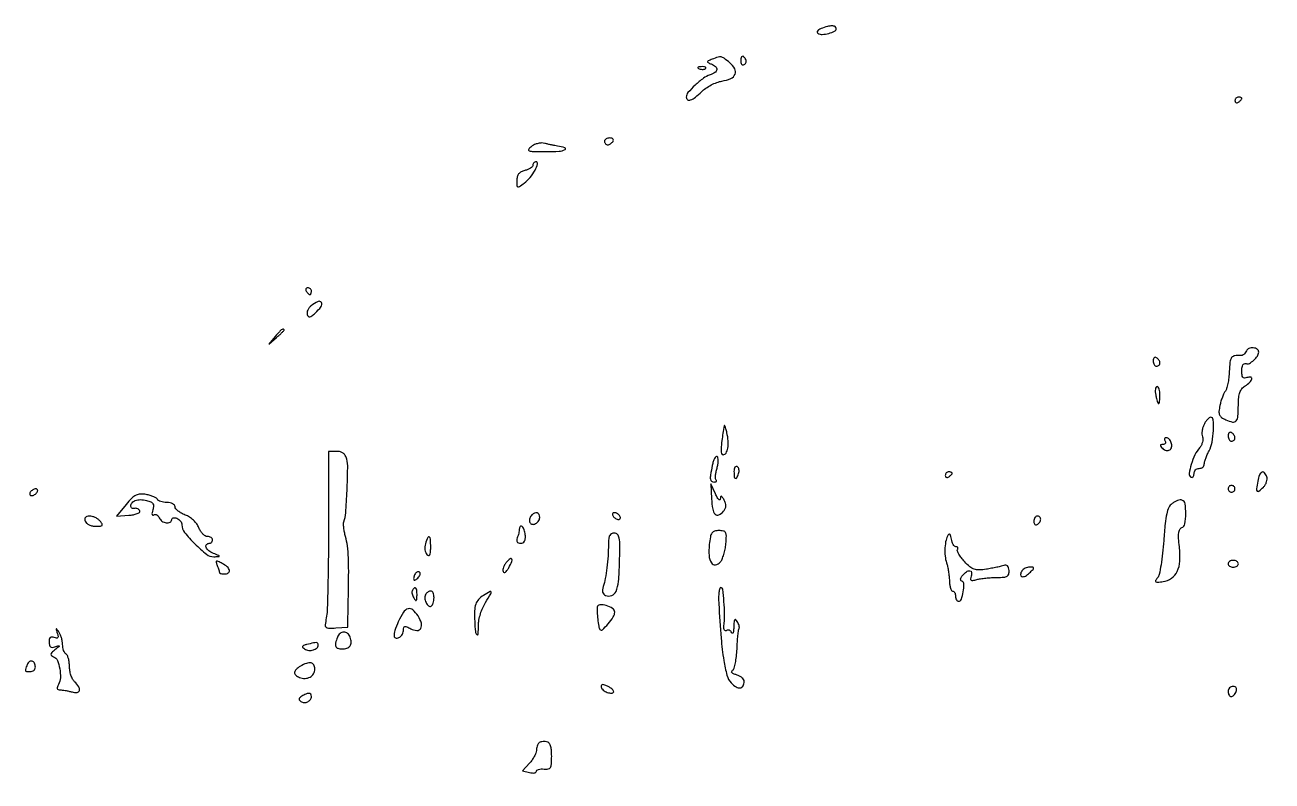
# Model space of a CAD drawing. Extents: x 0 to 4160, y 0 to 3120.
# Drawn here: x 2450.9 to 2816.9, y 2235.2 to 2457.2 of the extents above; entities that cross this region are included whole.
import ezdxf

# ---------------------------------------------------------------- set-up
doc = ezdxf.new("R2010")
doc.units = 0

msp = doc.modelspace()

# ---------------------------------------------------------------- linework, layer by layer
for points in [[(4159.499279, 606.274193, 0.000001), (4159.667734, 974.478125, 0.000057), (4159.806661, 1380.08378, 0.000034), (4159.883999, 1862.25), (4160, 3120), (3296.563358, 3120), (2433.126717, 3120)], [(757.647081, 3119.740147, 0.000002), (520.492565, 3119.487217, 0.4139)], [(1964.75, 0.149832, 0.000016), (2717.930904, 0.232101, 0.000028), (3351.473438, 0.357111)]]:
    msp.add_lwpolyline(points, format="xyb")
for points in [[(2684.566376, 2456.102217, 0.044158), (2683.890764, 2455.766218, 0.108359), (2683.492984, 2455.383856, 0.206597), (2683.42659, 2455.022728, 0.20052), (2683.642835, 2454.72074, 0.151721), (2684.910262, 2454.393832, 0.051591), (2686.811816, 2454.684739, 0.051971), (2688.507408, 2455.320539, 0.284364), (2689, 2456.116631, 0.277023), (2688.662109, 2456.679692, 0.123894), (2687.791416, 2456.895796, 0.065751), (2686.392086, 2456.706351, 0.026849)], [(2652.573115, 2447.104581, 0.010996), (2651.448488, 2446.635235, 0.249101), (2651.238896, 2446.368047, 0.340789), (2651.374535, 2446.107493, 0.016882), (2652.323115, 2445.706251, -0.085329), (2653.569116, 2444.965019, -0.248403), (2653.926193, 2444.063035, -0.220765), (2653.388451, 2443.175152, -0.071206), (2651.967869, 2442.489802, 0.082765), (2650.028696, 2441.498698, 0.028941), (2647.616261, 2439.485198, 0.024861), (2645.503547, 2437.296401, 0.181453), (2645, 2435.954545, 0.256786), (2645.396338, 2435.233705, 0.231783), (2646.249315, 2435.139624, 0.08379), (2647.663745, 2435.936115, 0.026344), (2649.475335, 2437.566244, -0.046102), (2650.707182, 2438.5897, -0.030118), (2652.291977, 2439.541619, -0.030251), (2653.96429, 2440.288831, -0.049752), (2655.460239, 2440.687261, 0.061558), (2658.058511, 2441.445207, 0.192423), (2659.320045, 2442.710776, 0.235551), (2659.226066, 2444.300021, 0.088684), (2657.752319, 2446.054561, 0.013038), (2656.085418, 2447.372942, 0.111224), (2655.221473, 2447.760379, 0.125615), (2654.318436, 2447.715284, 0.01839)], [(2648.8125, 2444.316886, 0.051402), (2649.359369, 2444.160852, 0.05415), (2649.916927, 2444.123424, 0.060344), (2650.402231, 2444.202593, 0.126455), (2650.729167, 2444.395833, 0.296942), (2650.77538, 2444.614691, 0.208169), (2650.592839, 2444.799335, 0.077125), (2650.112848, 2444.910055, 0.028489), (2649.416667, 2444.921053, 0.018894), (2648.670344, 2444.862007, 0.168741), (2648.37858, 2444.720685, 0.470617), (2648.395823, 2444.538436, 0.054073)], [(2661, 2446.440983, 0.067432), (2661.074611, 2445.890269, 0.140899), (2661.298542, 2445.524436, 0.190788), (2661.63036, 2445.397824, 0.136093), (2662.016312, 2445.510081, 0.090427), (2662.360589, 2445.820631, 0.095498), (2662.565079, 2446.22714, 0.099685), (2662.598899, 2446.665803, 0.108373), (2662.457295, 2447.069098, 0.050477), (2661.86686, 2447.838655, 0.315493), (2661.407182, 2447.933879, 0.25701), (2661.085158, 2447.519563, 0.039415)], [(2806, 2434.940983, 0.108972), (2806.078288, 2434.586039, 0.182303), (2806.29375, 2434.3746, 0.161196), (2806.6179, 2434.343488, 0.082592), (2807, 2434.5, 0.029505), (2807.382774, 2434.768994, 0.035638), (2807.70625, 2435.066025, 0.038439), (2807.934461, 2435.34829, 0.151918), (2808, 2435.559017, 0.210953), (2807.92554, 2435.727648, 0.081139), (2807.70625, 2435.870461, 0.061769), (2807.382849, 2435.967655, 0.042167), (2807, 2436, 0.105053), (2806.618444, 2435.918938, 0.099167), (2806.29375, 2435.688914, 0.09642), (2806.076123, 2435.345238, 0.093332)], [(2621, 2423, 0.092995), (2621.071618, 2422.618268, 0.096318), (2621.276414, 2422.29375, 0.099231), (2621.581949, 2422.076556, 0.105429), (2621.940983, 2422, 0.089642), (2622.346558, 2422.073302, 0.053229), (2622.7871, 2422.29375, 0.051032), (2623.193797, 2422.617485, 0.06081), (2623.5, 2423, 0.139169), (2623.607943, 2423.379648, 0.191142), (2623.478525, 2423.70625, 0.138808), (2623.110654, 2423.926733, 0.066118), (2622.559017, 2424, 0.062283), (2621.962904, 2423.925455, 0.080552), (2621.457961, 2423.70625, 0.097988), (2621.120018, 2423.381379, 0.153634)], [(2599.55887, 2421.497133, 0.071454), (2598.764581, 2420.679889, 0.505599), (2598.906767, 2420.232541, 0.077965), (2600.075956, 2420.030394, 0.003897), (2603.975537, 2420, 0.015031), (2607.651538, 2420.110535, 0.099862), (2609.415524, 2420.578254, 0.674281), (2609.375246, 2421.121817, 0.044407), (2607.229629, 2421.605146, -0.01341), (2606.424081, 2421.734836, -0.00686), (2605.420578, 2421.938428, -0.006811), (2604.391766, 2422.176611, -0.010171), (2603.5, 2422.415241, 0.079569), (2602.592165, 2422.527475, 0.048306), (2601.517293, 2422.384394, 0.047007), (2600.449413, 2422.027167, 0.060125)], [(2600, 2416.019052, -0.190787), (2599.834253, 2415.600486, -0.0577), (2599.302344, 2415.151157, -0.048561), (2598.53414, 2414.742276, -0.036558), (2597.625, 2414.442017, 0.059444), (2596.547361, 2414.030656, 0.103643), (2595.812698, 2413.424374, 0.105601), (2595.391722, 2412.582901, 0.063448), (2595.25, 2411.470568, 0.015359), (2595.295297, 2409.996341, 0.30768), (2595.556843, 2409.658234, 0.234676), (2596.031028, 2409.727765, 0.009911), (2597.448173, 2410.75329, 0.060127), (2599.15577, 2412.397071, 0.044724), (2600.623692, 2414.566205, 0.05918), (2601.368649, 2416.39237, 0.495419), (2600.905915, 2417, 0.107469), (2600.560284, 2416.924843, 0.099555), (2600.266113, 2416.711847, 0.095754), (2600.068881, 2416.393541, 0.091202)], [(2533.5, 2379, 0.029505), (2533.768994, 2378.617226, 0.035638), (2534.066025, 2378.29375, 0.038439), (2534.34829, 2378.065539, 0.151918), (2534.559017, 2378, 0.210953), (2534.727648, 2378.07446, 0.081139), (2534.870461, 2378.29375, 0.061769), (2534.967655, 2378.617151, 0.042167), (2535, 2379, 0.105053), (2534.918938, 2379.381556, 0.099167), (2534.688914, 2379.70625, 0.09642), (2534.345238, 2379.923877, 0.093332), (2533.940983, 2380, 0.108972), (2533.586039, 2379.921712, 0.182303), (2533.3746, 2379.70625, 0.161196), (2533.343488, 2379.3821, 0.082592)], [(2534.912229, 2374.718197, 0.060873), (2534.33804, 2374.154657, 0.061992), (2533.920551, 2373.472701, 0.068364), (2533.714819, 2372.780747, 0.119888), (2533.765939, 2372.188869, 0.109531), (2534.085404, 2371.659514, 0.250328), (2534.514934, 2371.517629, 0.120227), (2535.13009, 2371.785609, 0.021358), (2536.10371, 2372.593857, 0.044309), (2537.84764, 2374.478371, 0.300937), (2537.936237, 2375.681933, 0.397337), (2536.963118, 2375.986399, 0.050356)], [(2524.404988, 2365.75), (2522.5, 2363.5), (2524.75, 2365.404988, 0.008332), (2525.612165, 2366.159969, 0.012381), (2526.339063, 2366.851732, 0.007508), (2526.918017, 2367.44834, 0.191119), (2527, 2367.654988, 0.372044), (2526.789444, 2367.898791, 0.197337), (2526.373826, 2367.795506, 0.048385), (2525.598996, 2367.102181, 0.010402)], [(2809.348362, 2361.465434, -0.064972), (2809.043275, 2360.901856, -0.068087), (2808.607848, 2360.445465, -0.075615), (2808.113644, 2360.161193, -0.123204), (2807.636216, 2360.100775, 0.065703), (2805.974074, 2360.080954, 0.205223), (2805.03956, 2359.510609, 0.125975), (2804.539636, 2358.211578, 0.019546), (2804.324109, 2355.441739, -0.018229), (2804.186373, 2353.609277, -0.020835), (2803.918286, 2351.872416, -0.020505), (2803.572122, 2350.431759, -0.100485), (2803.189581, 2349.691759, 0.060127), (2802.776396, 2349.028749, 0.018802), (2802.319947, 2347.947921, 0.018489), (2801.896748, 2346.692023, 0.019432), (2801.575293, 2345.428822, 0.03032), (2801.319631, 2343.733838, 0.123715), (2801.481319, 2342.713085, 0.141575), (2802.091178, 2341.965912, 0.044388), (2803.360051, 2341.245719, 0.053191), (2805.329972, 2340.590184, 0.281071), (2806.359915, 2340.946465, 0.157143), (2806.88787, 2342.275941, 0.016572), (2807, 2345.658193, -0.023756), (2807.10215, 2347.806977, -0.062457), (2807.437811, 2349.309735, -0.085151), (2808.052124, 2350.396728, -0.082249), (2809, 2351.232073, 0.048244), (2810.385619, 2352.295653, 0.154935), (2810.949008, 2353.297448, 0.445749), (2810.590443, 2353.78537, 0.116732), (2809.5, 2353.638374, -0.103673), (2808.808223, 2353.526877, -0.222246), (2808.340558, 2353.772845, -0.131926), (2808.074063, 2354.426949, -0.031147), (2808, 2355.614718, -0.037315), (2808.078416, 2356.663981, -0.095623), (2808.331202, 2357.378921, -0.164196), (2808.734541, 2357.728971, -0.180482), (2809.25, 2357.745562, 0.208111), (2810.240768, 2357.830402, 0.061218), (2811.512253, 2358.734425, 0.059965), (2812.581543, 2359.976815, 0.136196), (2812.968197, 2361.143011, 0.264897), (2812.5515, 2361.966434, 0.124533), (2811.387343, 2362.373827, 0.112594), (2810.084166, 2362.196282, 0.214381)], [(2782, 2358.559017, 0.062283), (2782.074545, 2357.962904, 0.080552), (2782.29375, 2357.457961, 0.097988), (2782.618621, 2357.120018, 0.153634), (2783, 2357, 0.092995), (2783.381732, 2357.071618, 0.096318), (2783.70625, 2357.276414, 0.099231), (2783.923444, 2357.581949, 0.105429), (2784, 2357.940983, 0.089642), (2783.926698, 2358.346558, 0.053229), (2783.70625, 2358.7871, 0.051032), (2783.382515, 2359.193797, 0.06081), (2783, 2359.5, 0.139169), (2782.620352, 2359.607943, 0.191142), (2782.29375, 2359.478525, 0.138808), (2782.073267, 2359.110654, 0.066118)], [(2782.755249, 2348.5, 0.013875), (2782.966135, 2347.5418, 0.021857), (2783.2054, 2346.734375, 0.017542), (2783.443639, 2346.114399, 0.300822), (2783.616577, 2346, 0.347462), (2783.767351, 2346.119163, 0.020244), (2783.88737, 2346.734375, 0.023639), (2783.972369, 2347.541581, 0.014412), (2784, 2348.5, 0.032714), (2783.937276, 2349.457653, 0.050289), (2783.746985, 2350.265625, 0.064968), (2783.469414, 2350.823693, 0.249889), (2783.138672, 2351, 0.285831), (2782.843992, 2350.816555, 0.076393), (2782.670744, 2350.265625, 0.053628), (2782.634359, 2349.458177, 0.031701)], [(2656.080547, 2339.5, 0.004816), (2655.44288, 2335.139349, 0.025703), (2655.24064, 2332.742482, 0.051473), (2655.33543, 2331.391959, 0.364424), (2655.801788, 2331, 0.27004), (2656.660771, 2331.500411, 0.08665), (2657.176624, 2332.945222, 0.060429), (2657.280842, 2335.055196, 0.038011), (2656.917985, 2337.5, 0.011178), (2656.644941, 2338.588911, 0.032136), (2656.390928, 2339.325, 0.137066), (2656.210085, 2339.553746, 0.561116)], [(2796.95818, 2339.921859, 0.047568), (2796.577, 2339.010982, 0.040509), (2796.349275, 2337.99402, 0.04239), (2796.296441, 2337.027147, 0.084266), (2796.447107, 2336.277241, -0.095033), (2796.575422, 2335.559517, -0.057302), (2796.465532, 2334.699336, -0.054562), (2796.149771, 2333.835803, -0.062925), (2795.665714, 2333.105382, 0.065793), (2794.276401, 2330.982739, 0.03884), (2793.177732, 2328.154387, 0.034922), (2792.577633, 2325.508764, 0.301263), (2793.059725, 2324.463088, 0.151498), (2793.41632, 2324.370945, 0.191584), (2793.723794, 2324.510632, 0.130858), (2793.931587, 2324.886026, 0.061406), (2794, 2325.440983, -0.095165), (2794.114295, 2326.036055, -0.09695), (2794.440625, 2326.542039, -0.098802), (2794.927627, 2326.880765, -0.103052), (2795.5, 2327, 0.08186), (2796.073371, 2327.094505, 0.091759), (2796.561185, 2327.367188, 0.100123), (2796.888513, 2327.773216, 0.119053), (2797.006161, 2328.25, -0.067182), (2797.097769, 2328.904369, -0.017467), (2797.420856, 2329.919325, -0.017438), (2797.874076, 2331.060702, -0.017006), (2798.409239, 2332.17749, 0.074585), (2799.278033, 2334.697618, 0.034906), (2799.669168, 2338.134896, 0.029843), (2799.618446, 2341.275659, 0.392178), (2798.836996, 2342, 0.174078), (2798.469876, 2341.868191, 0.036598), (2797.96886, 2341.389546, 0.03428), (2797.440203, 2340.717492, 0.026657)], [(2785.5, 2335, -0.103804), (2785.637687, 2334.618914, -0.179349), (2785.56665, 2334.29375, -0.165378), (2785.293078, 2334.075673, -0.086517), (2784.859017, 2334, 0.051034), (2784.313231, 2333.944147, 0.319296), (2784.132832, 2333.75, 0.205792), (2784.222986, 2333.430885, 0.026041), (2784.712868, 2332.887132, 0.071495), (2785.216419, 2332.510137, 0.071671), (2785.805346, 2332.290607, 0.077746), (2786.386747, 2332.256538, 0.114731), (2786.869194, 2332.419157, 0.217906), (2787.412132, 2333.233363, 0.110555), (2787.335209, 2334.488606, 0.110179), (2786.72988, 2335.594305, 0.21587), (2785.833994, 2336, 0.126107), (2785.521582, 2335.919932, 0.188867), (2785.343172, 2335.70625, 0.147995), (2785.333949, 2335.382602, 0.072176)], [(2804, 2336.559017, 0.062283), (2804.074545, 2335.962904, 0.080552), (2804.29375, 2335.457961, 0.097988), (2804.618621, 2335.120018, 0.153634), (2805, 2335, 0.092995), (2805.381732, 2335.071618, 0.096318), (2805.70625, 2335.276414, 0.099231), (2805.923444, 2335.581949, 0.105429), (2806, 2335.940983, 0.089642), (2805.926698, 2336.346558, 0.053229), (2805.70625, 2336.7871, 0.051032), (2805.382515, 2337.193797, 0.06081), (2805, 2337.5, 0.139169), (2804.620352, 2337.607943, 0.191142), (2804.29375, 2337.478525, 0.138808), (2804.073267, 2337.110654, 0.066118)], [(2540, 2309.125, -0.002564), (2539.95389, 2300.132057, -0.003513), (2539.814039, 2292.039728, -0.002285), (2539.6179, 2285.249318, -0.04101), (2539.366943, 2283.084714, 0.018302), (2539.042353, 2281.0835, 0.226849), (2539.279666, 2280.372035, 0.205434), (2539.99856, 2280.070233, 0.014872), (2542.199123, 2280.152798), (2545.664361, 2280.38617), (2545.808714, 2287.443085, 0.00297), (2545.929587, 2295.771341, 0.012391), (2545.848275, 2300.787817, 0.020504), (2545.564309, 2304.243507, 0.039097), (2545.007792, 2306.972832, -0.020251), (2544.693672, 2308.263121, -0.021866), (2544.494379, 2309.54206, -0.022033), (2544.420478, 2310.646752, -0.090306), (2544.525305, 2311.307299, 0.067015), (2545.065548, 2313.922962, 0.006286), (2545.442397, 2320.495244, 0.006315), (2545.65345, 2327.072974, 0.066435), (2545.349965, 2329.741765, 0.065478), (2544.950356, 2330.751998, 0.103207), (2544.342538, 2331.454693, 0.101572), (2543.496749, 2331.862768, 0.061849), (2542.391592, 2332), (2540, 2332)], [(2652.621754, 2327.858769, 0.007569), (2652.104799, 2325.053862, 0.069814), (2652.070624, 2323.821291, 0.216441), (2652.421574, 2323.233141, 0.152798), (2653.166667, 2323, 0.048636), (2653.575393, 2323.039852, 0.145307), (2653.821639, 2323.168986, 0.260495), (2653.877805, 2323.357511, 0.14227), (2653.75806, 2323.575273, -0.187515), (2653.583879, 2323.97096, -0.029581), (2653.597035, 2324.836737, -0.029382), (2653.740036, 2325.904878, -0.02187), (2654.017721, 2327.061788, 0.028212), (2654.278651, 2328.213, 0.039414), (2654.371049, 2329.263922, 0.044534), (2654.304775, 2330.089517, 0.215263), (2654.048081, 2330.470284, 0.344129), (2653.694342, 2330.431468, 0.074823), (2653.297211, 2329.908269, 0.049072), (2652.917842, 2329.015539, 0.026599)], [(2659, 2326.059017, 0.020503), (2659.063011, 2324.523001, 0.275668), (2659.377209, 2324.082867, 0.395517), (2659.794126, 2324.230543, 0.027681), (2660.349337, 2325.467975, 0.066719), (2660.493102, 2326.073335, 0.072258), (2660.466258, 2326.678351, 0.081026), (2660.279146, 2327.190464, 0.126981), (2659.956326, 2327.526992, 0.214542), (2659.594852, 2327.57458, 0.177225), (2659.280921, 2327.339579, 0.099152), (2659.068264, 2326.806756, 0.045552)], [(2721, 2324.940983, 0.108972), (2721.078288, 2324.586039, 0.182303), (2721.29375, 2324.3746, 0.161196), (2721.6179, 2324.343488, 0.082592), (2722, 2324.5, 0.029505), (2722.382774, 2324.768994, 0.035638), (2722.70625, 2325.066025, 0.038439), (2722.934461, 2325.34829, 0.151918), (2723, 2325.559017, 0.210953), (2722.92554, 2325.727648, 0.081139), (2722.70625, 2325.870461, 0.061769), (2722.382849, 2325.967655, 0.042167), (2722, 2326, 0.105053), (2721.618444, 2325.918938, 0.099167), (2721.29375, 2325.688914, 0.09642), (2721.076123, 2325.345238, 0.093332)], [(2812.704882, 2323.25, 0.011497), (2812.324012, 2320.987753, 0.226118), (2812.527675, 2320.331586, 0.399549), (2813.043617, 2320.29808, 0.022507), (2814.338463, 2321.48132, 0.059285), (2814.899342, 2322.193703, 0.057039), (2815.286085, 2323.026888, 0.061764), (2815.450559, 2323.849867, 0.110519), (2815.350522, 2324.528939, 0.080331), (2814.658951, 2325.71817, 0.346452), (2813.91307, 2325.882406, 0.196485), (2813.211929, 2325.102834, 0.038686)], [(2452.5, 2320, 0.076764), (2452.338175, 2319.617617, 0.154201), (2452.357263, 2319.29375, 0.186277), (2452.550471, 2319.079239, 0.117858), (2452.881966, 2319, 0.085235), (2453.310186, 2319.073533, 0.053414), (2453.769763, 2319.29375, 0.051777), (2454.189439, 2319.617474, 0.064269), (2454.5, 2320, 0.076764), (2454.661825, 2320.382383, 0.154201), (2454.642737, 2320.70625, 0.186277), (2454.449529, 2320.920761, 0.117858), (2454.118034, 2321, 0.085235), (2453.689814, 2320.926467, 0.053414), (2453.230237, 2320.70625, 0.051777), (2452.810561, 2320.382526, 0.064269)], [(2652.435447, 2318.063327, 0.031), (2652.7467, 2315.068584, 0.150646), (2653.502696, 2313.560124, 0.324559), (2654.584104, 2313.363895, 0.107893), (2655.928906, 2314.414337, 0.060511), (2656.43655, 2315.203115, 0.099339), (2656.634556, 2315.969147, 0.094738), (2656.525522, 2316.77799, 0.051047), (2656.1094, 2317.697642, 0.012189), (2655.555194, 2318.598955, 0.185165), (2655.263869, 2318.810894, 0.4366), (2655.067235, 2318.687464, 0.034173), (2654.985305, 2318, -0.290349), (2654.817019, 2317.761997, -0.311605), (2654.541443, 2317.821875, -0.065313), (2654.098649, 2318.43916, -0.01867), (2653.580326, 2319.5), (2652.250859, 2322.5)], [(2804, 2321, 0.099038), (2804.076342, 2320.618362, 0.097945), (2804.29375, 2320.29375, 0.097945), (2804.618362, 2320.076342, 0.099038), (2805, 2320, 0.099038), (2805.381638, 2320.076342, 0.097945), (2805.70625, 2320.29375, 0.097945), (2805.923658, 2320.618362, 0.099038), (2806, 2321, 0.099038), (2805.923658, 2321.381638, 0.097945), (2805.70625, 2321.70625, 0.097945), (2805.381638, 2321.923658, 0.099038), (2805, 2322, 0.099038), (2804.618362, 2321.923658, 0.097945), (2804.29375, 2321.70625, 0.097945), (2804.076342, 2321.381638, 0.099038)], [(2480.644807, 2316.434621), (2477.789614, 2312.984657), (2481.392581, 2313.242328, 0.026957), (2482.74739, 2313.412974, 0.04806), (2483.827674, 2313.718059, 0.069706), (2484.506254, 2314.098055, 0.33082), (2484.622774, 2314.5, 0.102166), (2484.395063, 2314.862847, 0.085832), (2484.029034, 2315.132812, 0.083283), (2483.582862, 2315.269882, 0.087862), (2483.125, 2315.25, -0.081205), (2482.695317, 2315.225648, -0.111803), (2482.330469, 2315.349851, -0.128283), (2482.088231, 2315.602268, -0.128106), (2482, 2315.940983, -0.176981), (2482.361497, 2316.930279, -0.13391), (2483.320791, 2317.592061, -0.093642), (2484.803443, 2317.817527, -0.052568), (2486.61365, 2317.560832, -0.037837), (2487.854389, 2317.147538, -0.145961), (2488.475476, 2316.637999, -0.170567), (2488.662754, 2315.922439, -0.056417), (2488.449681, 2314.841459, 0.025412), (2488.228039, 2313.996457, 0.108323), (2488.233276, 2313.477786, 0.315752), (2488.439062, 2313.292433, 0.170393), (2488.788081, 2313.369027, -0.142649), (2489.214792, 2313.487209, -0.124027), (2489.664427, 2313.367601, -0.102338), (2490.069519, 2313.018883, -0.072545), (2490.36383, 2312.494256, 0.154266), (2491.131839, 2311.529876, 0.112619), (2492.418197, 2311.034113, 0.153227), (2493.534674, 2311.21489, 0.283818), (2494, 2311.968615, -0.184534), (2494.122486, 2312.289193, -0.147206), (2494.440625, 2312.483616, -0.100118), (2494.925634, 2312.511135, -0.055937), (2495.5, 2312.361626, -0.074041), (2496.073432, 2312.037688, -0.064326), (2496.559375, 2311.546755, -0.066862), (2496.888103, 2310.970338, -0.096489), (2497, 2310.395892, 0.170713), (2497.767861, 2308.212456, 0.027726), (2500.818051, 2304.816233, 0.027461), (2504.220598, 2301.77932, 0.177703), (2506.366362, 2301.063386, 0.003222), (2507.82413, 2301.116096, 0.436973), (2507.926656, 2301.236769, 0.271439), (2507.803518, 2301.398827, 0.002184), (2506.25, 2302.031162, -0.069908), (2504.863054, 2302.828549, -0.128429), (2504.075732, 2303.855729, -0.285115), (2504.198817, 2304.633371, -0.217937), (2505, 2305, 0.099038), (2505.381638, 2305.076342, 0.097945), (2505.70625, 2305.29375, 0.097945), (2505.923658, 2305.618362, 0.099038), (2506, 2306, 0.150487), (2505.88256, 2306.381363, 0.098531), (2505.552104, 2306.70625, 0.081635), (2505.058207, 2306.925369, 0.06375), (2504.475249, 2307, -0.140139), (2503.819625, 2307.187439, -0.061156), (2503.109076, 2307.760963, -0.053754), (2502.455365, 2308.599544, -0.047891), (2501.965588, 2309.590511, 0.070004), (2501.367989, 2310.676389, 0.043972), (2500.399246, 2311.757209, 0.042969), (2499.22063, 2312.683804, 0.054916), (2497.990339, 2313.309748, -0.035027), (2496.845749, 2313.835997, -0.044346), (2495.878412, 2314.483136, -0.050759), (2495.2048, 2315.149079, -0.174152), (2495, 2315.719238, 0.182037), (2494.815913, 2316.208113, 0.09105), (2494.290104, 2316.623776, 0.070971), (2493.508038, 2316.905386, 0.051026), (2492.583333, 2317, -0.033962), (2491.633772, 2317.064572, -0.043371), (2490.778646, 2317.258025, -0.049479), (2490.125958, 2317.54019, -0.177112), (2489.833333, 2317.878384, 0.169056), (2489.518785, 2318.25362, 0.032472), (2488.716667, 2318.664391, 0.031285), (2487.673051, 2319.040398, 0.024371), (2486.5, 2319.320676, 0.051546), (2484.800535, 2319.461716, 0.109878), (2483.526459, 2319.151174, 0.083968), (2482.294935, 2318.261713, 0.021605)], [(2787.575516, 2316.678877, 0.122329), (2786.61934, 2315.534349, 0.057515), (2785.976607, 2313.703546, 0.032171), (2785.511531, 2310.792096, 0.007355), (2785.115953, 2305.818867, -0.010938), (2784.790549, 2302.06815, -0.014411), (2784.320871, 2298.667282, -0.01183), (2783.785836, 2295.880999, -0.120434), (2783.274246, 2294.830221, 0.036556), (2782.710933, 2294.040699, 0.406026), (2782.789388, 2293.697502, 0.171176), (2783.308598, 2293.572855, 0.010569), (2784.906783, 2293.773011, 0.116634), (2787.406675, 2294.765554, 0.131635), (2789.065088, 2296.739027, 0.096852), (2789.826993, 2299.799369, 0.042221), (2789.686182, 2304.001892, -0.013853), (2789.464251, 2306.456152, -0.047155), (2789.515183, 2308.059083, -0.082621), (2789.817912, 2309.070332, -0.189379), (2790.395079, 2309.598112, 0.263173), (2791.320556, 2310.7201, 0.041789), (2791.591142, 2313.66877, 0.04178), (2791.368718, 2316.607955, 0.279258), (2790.459563, 2317.67931, 0.122907), (2789.932611, 2317.720435, 0.041823), (2789.183194, 2317.528838, 0.038588), (2788.357791, 2317.169075, 0.035815)], [(2468.638374, 2311.5, 0.124632), (2469.043468, 2310.925786, 0.064244), (2469.783809, 2310.440625, 0.057727), (2470.724627, 2310.111557, 0.055342), (2471.729434, 2310, 0.016515), (2473.098218, 2310.045224, 0.203222), (2473.554605, 2310.275354, 0.324488), (2473.585431, 2310.684305, 0.035121), (2473, 2311.5, 0.062482), (2472.387716, 2312.074153, 0.044197), (2471.578484, 2312.559375, 0.044564), (2470.707009, 2312.890115, 0.068521), (2469.90894, 2313, 0.058158), (2469.132405, 2312.90937, 0.160264), (2468.6685, 2312.624823, 0.186609), (2468.505251, 2312.154062, 0.082999)], [(2599.666667, 2313.333333, 0.11594), (2599.050241, 2312.338106, 0.157174), (2599.037737, 2311.287727, 0.220185), (2599.607668, 2310.655147, 0.195018), (2600.5, 2310.638374, 0.074185), (2601.073431, 2310.962529, 0.064359), (2601.559375, 2311.454091, 0.06686), (2601.888097, 2312.031441, 0.096313), (2602, 2312.606989, 0.114399), (2601.798777, 2313.474959, 0.2062), (2601.253789, 2313.941956, 0.182764), (2600.483012, 2313.895843, 0.091279)], [(2623.5, 2313, 0.064269), (2623.810561, 2312.617474, 0.051777), (2624.230237, 2312.29375, 0.053414), (2624.689814, 2312.073533, 0.085235), (2625.118034, 2312, 0.117858), (2625.449529, 2312.079239, 0.186277), (2625.642737, 2312.29375, 0.154201), (2625.661825, 2312.617617, 0.076764), (2625.5, 2313, 0.064269), (2625.189439, 2313.382526, 0.051777), (2624.769763, 2313.70625, 0.053414), (2624.310186, 2313.926467, 0.085235), (2623.881966, 2314, 0.117858), (2623.550471, 2313.920761, 0.186277), (2623.357263, 2313.70625, 0.154201), (2623.338175, 2313.382383, 0.076764)], [(2747, 2311.440983, 0.066118), (2747.073267, 2310.889346, 0.138808), (2747.29375, 2310.521475, 0.191142), (2747.620352, 2310.392057, 0.139169), (2748, 2310.5, 0.06081), (2748.382515, 2310.806203, 0.051032), (2748.70625, 2311.2129, 0.053229), (2748.926698, 2311.653442, 0.089642), (2749, 2312.059017, 0.105429), (2748.923444, 2312.418051, 0.099231), (2748.70625, 2312.723586, 0.096318), (2748.381732, 2312.928382, 0.092995), (2748, 2313, 0.153634), (2747.618621, 2312.879982, 0.097988), (2747.29375, 2312.542039, 0.080552), (2747.074545, 2312.037096, 0.062283)], [(2596, 2309.081787, -0.04425), (2595.959197, 2308.621647, -0.015326), (2595.821697, 2307.96865, -0.015089), (2595.625376, 2307.254744, -0.016969), (2595.393011, 2306.581787, 0.066991), (2595.230961, 2305.897788, 0.165878), (2595.346837, 2305.402714, 0.176968), (2595.733026, 2305.101872, 0.078032), (2596.38181, 2305, 0.11633), (2597.07174, 2305.162721, 0.151253), (2597.538286, 2305.609242, 0.106801), (2597.771291, 2306.377976, 0.041043), (2597.770691, 2307.5, 0.062392), (2597.461483, 2308.970925, 0.128162), (2596.814297, 2309.94434, 0.437234), (2596.273754, 2309.892689, 0.164243)], [(2568.468051, 2304.899337, 0.057055), (2568.294754, 2304.014225, 0.053485), (2568.320107, 2303.092813, 0.057476), (2568.528488, 2302.274001, 0.105734), (2568.900663, 2301.699337, 0.136187), (2569.39657, 2301.418886, 0.346059), (2569.75, 2301.577711, 0.104921), (2569.951961, 2302.29886, 0.015997), (2570, 2303.8, 0.011947), (2569.942191, 2306.219077, 0.229024), (2569.592084, 2306.862898, 0.484371), (2569.132825, 2306.730991, 0.020414)], [(2622.138603, 2304.75, -0.015185), (2622.029855, 2301.295352, -0.014326), (2621.711396, 2297.785611, -0.014882), (2621.239122, 2294.637327, -0.036372), (2620.656456, 2292.368425, 0.045256), (2620.426727, 2291.403094, 0.096457), (2620.464254, 2290.639975, 0.126959), (2620.765759, 2290.080142, 0.114953), (2621.310883, 2289.710945, 0.178089), (2623.13887, 2289.685489, 0.210515), (2624.389928, 2290.859244, 0.07984), (2625.107971, 2293.75635, 0.014103), (2625.419093, 2299.365929, 0.005079), (2625.504323, 2304.365849, 0.045346), (2625.320636, 2306.554167, 0.141462), (2624.810553, 2307.595635, 0.211654), (2623.898097, 2308, 0.113774), (2623.072701, 2307.809719, 0.156623), (2622.526738, 2307.286771, 0.096847), (2622.226254, 2306.325983, 0.027237)], [(2651.737844, 2304.625, 0.044962), (2651.678638, 2301.409496, 0.122964), (2652.3803, 2299.264565, 0.293503), (2653.582223, 2298.700232, 0.188712), (2654.975559, 2299.47055, 0.073763), (2655.501172, 2300.336639, 0.025706), (2655.998317, 2301.712207, 0.024878), (2656.397642, 2303.304912, 0.026526), (2656.626486, 2304.895739, 0.01496), (2656.762335, 2307.160409, 0.13026), (2656.535402, 2308.133719, 0.220947), (2655.908532, 2308.608062, 0.053265), (2654.579944, 2308.75, 0.069718), (2653.290843, 2308.569375, 0.173993), (2652.529383, 2308.022355, 0.106148), (2652.069855, 2306.910115, 0.018006)], [(2721.849346, 2307.5, 0.092992), (2721.216913, 2305.959899, 0.036865), (2720.918087, 2303.683066, 0.036633), (2720.957757, 2301.268915, 0.058482), (2721.380315, 2299.251746, -0.027641), (2721.675605, 2298.176661, -0.013595), (2721.93744, 2296.782154, -0.013445), (2722.131493, 2295.315273, -0.019056), (2722.219013, 2294.001746, 0.02667), (2722.313251, 2292.851602, 0.041605), (2722.528337, 2291.881763, 0.050247), (2722.819341, 2291.196937, 0.273685), (2723.15218, 2291, -0.17221), (2723.47567, 2290.885178, -0.093823), (2723.750953, 2290.559375, -0.074235), (2723.937188, 2290.073826, -0.054568), (2724, 2289.5, 0.056963), (2724.065576, 2288.926261, 0.07631), (2724.259505, 2288.440625, 0.095371), (2724.546414, 2288.115097, 0.166053), (2724.883423, 2288, 0.317321), (2725.716124, 2288.587638, 0.043422), (2726.283512, 2290.764928, 0.043372), (2726.466745, 2293.009742, 0.314349), (2725.875916, 2293.847246, -0.18203), (2725.586857, 2294.094393, -0.156197), (2725.509528, 2294.48924, -0.098508), (2725.677905, 2295.009723, -0.045899), (2726.080707, 2295.597246, -0.060311), (2727.21468, 2296.669856, -0.182903), (2728.219649, 2296.953747, -0.354794), (2728.726149, 2296.464208, -0.122343), (2728.592127, 2295.379482, 0.052578), (2728.37952, 2294.584589, 0.302309), (2728.552521, 2294.208223, 0.183676), (2729.072458, 2294.108506, 0.021999), (2730.235138, 2294.365827, -0.028165), (2731.359841, 2294.600243, -0.011326), (2732.918003, 2294.798436, -0.011165), (2734.609957, 2294.936697, -0.013877), (2736.187851, 2294.986345, 0.018872), (2738.17198, 2295.06862, 0.11141), (2739.15921, 2295.375183, 0.199071), (2739.625698, 2295.982743, 0.084445), (2739.723193, 2297.024617, 0.054797), (2739.570391, 2297.84262, 0.125736), (2739.248183, 2298.374926, 0.168149), (2738.779395, 2298.597424, 0.119659), (2738.197921, 2298.522455, -0.030464), (2737.432158, 2298.280956, -0.007104), (2736.119758, 2297.973138, -0.007301), (2734.596625, 2297.661888, -0.007102), (2733.051031, 2297.392169, -0.029712), (2730.911803, 2297.17935, -0.092918), (2729.487135, 2297.388192, -0.09327), (2728.237834, 2298.098293, -0.030076), (2726.691961, 2299.576404, -0.022864), (2725.738566, 2300.703847, -0.03329), (2725.01484, 2301.785513, -0.035131), (2724.57102, 2302.697556, -0.238427), (2724.612527, 2303.182073, 0.098375), (2724.729025, 2303.49398, 0.175681), (2724.678886, 2303.759734, 0.169817), (2724.467695, 2303.937648, 0.091166), (2724.128568, 2304, -0.194485), (2723.726141, 2304.162685, -0.068889), (2723.335527, 2304.660937, -0.055656), (2723.01387, 2305.388766, -0.040852), (2722.818316, 2306.25, 0.032539), (2722.650853, 2307.048714, 0.097228), (2722.401357, 2307.545313, 0.257428), (2722.122183, 2307.665808, 0.228676)], [(2507.34837, 2298.534546, -0.007561), (2507.59789, 2297.853702, -0.009368), (2507.808584, 2297.212398, -0.007941), (2507.966184, 2296.670075, -0.066832), (2508, 2296.418213, 0.281131), (2508.098541, 2296.256806, 0.050709), (2508.440625, 2296.12285, 0.041645), (2508.925219, 2296.030325, 0.026361), (2509.5, 2296, 0.134895), (2510.604996, 2296.303642, 0.321119), (2510.928935, 2297.042851, 0.164603), (2510.317996, 2298.074414, 0.05466), (2508.84837, 2299.08115, 0.010542), (2507.612478, 2299.709427, 0.202365), (2507.190749, 2299.730485, 0.389207), (2507.04823, 2299.456071, 0.025778)], [(2592.178214, 2299.3645, 0.052308), (2591.702629, 2298.726083, 0.050542), (2591.363445, 2297.995662, 0.054742), (2591.201658, 2297.286709, 0.109621), (2591.260659, 2296.718022, 0.23749), (2591.52725, 2296.452864, 0.232045), (2591.903113, 2296.5057, 0.091258), (2592.387258, 2296.982438, 0.029933), (2592.913466, 2297.83831, 0.01732), (2593.805654, 2299.653836, 0.221277), (2593.79574, 2300.393, 0.492522), (2593.342849, 2300.487901, 0.029329)], [(2804, 2299, 0.148195), (2804.115568, 2298.618646, 0.098894), (2804.440625, 2298.29375, 0.082425), (2804.926543, 2298.074694, 0.064853), (2805.5, 2298, 0.064853), (2806.073457, 2298.074694, 0.082425), (2806.559375, 2298.29375, 0.098894), (2806.884432, 2298.618646, 0.148195), (2807, 2299, 0.148195), (2806.884432, 2299.381354, 0.098894), (2806.559375, 2299.70625, 0.082425), (2806.073457, 2299.925306, 0.064853), (2805.5, 2300, 0.064853), (2804.926543, 2299.925306, 0.082425), (2804.440625, 2299.70625, 0.098894), (2804.115568, 2299.381354, 0.148195)], [(2565.666667, 2296.333333, 0.063896), (2565.411277, 2296.002755, 0.039129), (2565.195833, 2295.558958, 0.038674), (2565.048893, 2295.07784, 0.054831), (2565, 2294.633333, 0.142677), (2565.093678, 2294.31173, 0.290264), (2565.322581, 2294.204271, 0.131573), (2565.693024, 2294.355562, 0.034019), (2566.183333, 2294.783333, 0.041736), (2566.5985, 2295.274266, 0.061283), (2566.867292, 2295.770833, 0.080535), (2566.959631, 2296.197768, 0.212536), (2566.85, 2296.483333, 0.128169), (2566.601612, 2296.629018, 0.100736), (2566.289271, 2296.652396, 0.089268), (2565.96028, 2296.549128, 0.075941)], [(2743.458881, 2296.933469, 0.116638), (2743.096702, 2295.845472, 0.362965), (2743.505654, 2295.25689, 0.198613), (2744.524841, 2295.384868, 0.067191), (2745.738095, 2296.309524, 0.007828), (2746.759177, 2297.363088, 0.185397), (2746.91273, 2297.739365, 0.392789), (2746.720454, 2297.955204, 0.023635), (2745.773303, 2298, 0.057804), (2745.091246, 2297.920885, 0.050257), (2744.410643, 2297.686706, 0.052917), (2743.832237, 2297.341916, 0.093758)], [(2564.625, 2291.202254, 0.131214), (2564.501528, 2290.79244, 0.054724), (2564.546664, 2290.212247, 0.049042), (2564.73572, 2289.56691, 0.045296), (2565.05067, 2288.952254, 0.02886), (2565.524497, 2288.291, 0.422266), (2565.782177, 2288.267166, 0.204688), (2565.948456, 2288.60267, 0.012382), (2565.984687, 2289.75, 0.02377), (2565.924616, 2291.224181, 0.167601), (2565.63601, 2291.869801, 0.407002), (2565.201812, 2291.889462, 0.07248)], [(2568.555773, 2290.090242, 0.158123), (2568.283553, 2288.97749, 0.08527), (2568.627809, 2287.59386, 0.109962), (2569.336252, 2286.628367, 0.329254), (2570.104785, 2286.564761, 0.190183), (2570.772724, 2287.45936, 0.069056), (2570.977828, 2289.058357, 0.0774), (2570.736295, 2290.510585, 0.323499), (2570.059017, 2291, 0.082851), (2569.657468, 2290.933003, 0.053446), (2569.229283, 2290.732759, 0.052137), (2568.840605, 2290.438257, 0.066254)], [(2654.536128, 2287.25, 0.005518), (2655.237224, 2277.122543, 0.019112), (2656.013022, 2270.599277, 0.027628), (2656.943195, 2266.274093, 0.121327), (2658.205353, 2264.009954, 0.062999), (2659.604791, 2262.843275, 0.172321), (2660.841183, 2262.556623, 0.249737), (2661.681141, 2263.134891, 0.120174), (2662, 2264.442386, 0.146601), (2661.834518, 2264.994655, 0.069298), (2661.339063, 2265.558837, 0.059719), (2660.61062, 2266.049205, 0.051475), (2659.75, 2266.383343, -0.033064), (2658.874904, 2266.686595, -0.116331), (2658.397152, 2267.03589, -0.257407), (2658.322352, 2267.397476, -0.167563), (2658.580405, 2267.749975, 0.168264), (2659.014462, 2268.344591, 0.022224), (2659.410321, 2269.877524, 0.023754), (2659.72235, 2271.801558, 0.017863), (2659.888486, 2273.939467, -0.005975), (2660.003049, 2276.06756, -0.008437), (2660.159712, 2277.959773, -0.005338), (2660.334112, 2279.536591, -0.10861), (2660.492097, 2279.987213, 0.157208), (2660.574219, 2280.320324, 0.046886), (2660.487733, 2280.843409, 0.041924), (2660.273252, 2281.44713, 0.034737), (2659.94933, 2282.047746, 0.072958), (2659.512439, 2282.556339, 0.454606), (2659.213063, 2282.514784, 0.125167), (2659.018064, 2281.946372, 0.012508), (2658.936365, 2280.5, -0.016333), (2658.867206, 2279.422107, -0.058824), (2658.721021, 2278.750268, -0.327282), (2658.532543, 2278.619532, -0.2988), (2658.335642, 2278.756231, 0.086663), (2658.066607, 2279.189069, 0.110116), (2657.685388, 2279.462628, 0.120794), (2657.252128, 2279.533732, 0.119518), (2656.833213, 2279.39692, -0.177554), (2656.473596, 2279.323225, -0.215814), (2656.187543, 2279.508366, -0.120777), (2656.028809, 2279.970471, -0.048988), (2656.033778, 2280.640689, 0.026855), (2656.212039, 2284.091405, 0.019331), (2656.054909, 2287.946081, 0.010434), (2655.69765, 2291.497229, 0.379163), (2655.129965, 2292, 0.346333), (2654.804898, 2291.744148, 0.028209), (2654.596636, 2290.604688, 0.028438), (2654.492936, 2289.071007, 0.017185)], [(2585.5, 2289.714565, 0.071508), (2584.064693, 2288.533494, 0.103826), (2583.234393, 2287.124751, 0.073407), (2582.875811, 2285.1443, 0.021397), (2582.907556, 2282.037711, 0.010563), (2583.127105, 2279.081455, 0.176653), (2583.543473, 2278.208282, 0.644462), (2583.925545, 2278.355946, 0.014264), (2584, 2280.965299, -0.0493), (2584.148874, 2282.471496, -0.026406), (2584.611458, 2284.284319, -0.026028), (2585.284349, 2286.101234, -0.036728), (2586.081559, 2287.631966, 0.00306), (2587.661109, 2290.223056, 0.206264), (2587.728944, 2290.724316, 0.488088), (2587.427309, 2290.848425, 0.006988)], [(2560.495403, 2281.989805, 0.023527), (2559.461298, 2279.374873, 0.106886), (2559.271892, 2277.757535, 0.361951), (2559.83807, 2277.197607, 0.161087), (2560.933469, 2277.458881, 0.085345), (2561.341711, 2277.819729, 0.053412), (2561.686706, 2278.358032, 0.05176), (2561.920919, 2278.980655, 0.06418), (2562, 2279.594201, -0.074642), (2562.103664, 2280.284746, -0.286289), (2562.417451, 2280.557261, -0.144193), (2562.998361, 2280.481933, -0.01901), (2564.127174, 2279.931939, 0.109463), (2565.933878, 2279.425418, 0.282079), (2567.078882, 2280.042918, 0.206979), (2567.26275, 2281.592002, 0.072624), (2566.297899, 2283.668101, 0.065542), (2564.735866, 2285.481978, 0.258145), (2563.348542, 2285.797613, 0.183875), (2561.991424, 2284.776079, 0.034572)], [(2618.889309, 2286.25, 0.052172), (2618.831312, 2284.879137, 0.01463), (2619.026859, 2282.741501, 0.012235), (2619.333634, 2280.639917, 0.095146), (2619.680305, 2279.716495, 0.474114), (2620.382404, 2279.620069, 0.029397), (2622.042978, 2281.356564, 0.030554), (2623.584296, 2283.413002, 0.14656), (2624, 2284.80074, 0.257538), (2623.393436, 2285.900255, 0.071681), (2621.531754, 2286.730376, 0.081416), (2619.655775, 2286.944875, 0.358141)], [(2460.417008, 2278.638659, -0.030655), (2460.645924, 2277.754331, -0.204604), (2460.552506, 2277.319516, -0.284417), (2460.2064, 2277.172642, -0.053435), (2459.511341, 2277.357275, 0.083468), (2458.8427, 2277.492716, 0.19363), (2458.370195, 2277.320658, 0.15854), (2458.087806, 2276.832665, 0.05258), (2458, 2276, 0.055103), (2458.09616, 2275.130097, 0.171765), (2458.404828, 2274.638199, 0.182404), (2458.939827, 2274.46721, 0.063371), (2459.75, 2274.61302, -0.00521), (2460.862361, 2274.950081, -0.510097), (2460.974252, 2274.863316, -0.213147), (2460.875278, 2274.659562, -0.002588), (2459.72061, 2273.699902, 0.020246), (2458.830848, 2272.905659, 0.155319), (2458.569066, 2272.418858, 0.288049), (2458.718282, 2272.040547, 0.067046), (2459.345455, 2271.697678, -0.206874), (2460.445985, 2270.621092, -0.053884), (2461.147091, 2268.189677, -0.053577), (2461.324031, 2265.513494, -0.117834), (2460.769418, 2263.552456, 0.041566), (2460.452054, 2262.855172, 0.154341), (2460.434041, 2262.378526, 0.230394), (2460.685529, 2262.092585, 0.096808), (2461.20031, 2261.986345, -0.029844), (2461.852505, 2261.940501, -0.010538), (2462.779154, 2261.799577, -0.010417), (2463.793262, 2261.601565, -0.012043), (2464.75, 2261.369714, 0.080819), (2466.257702, 2261.217602, 0.326981), (2466.92708, 2261.773203, 0.21356), (2466.734618, 2262.862811, 0.047478), (2465.5, 2264.357143, -0.078195), (2464.924514, 2265.147556, -0.0381), (2464.440625, 2266.301414, -0.036596), (2464.110581, 2267.606129, -0.043679), (2464, 2268.869554, 0.030669), (2463.926418, 2270.068044, 0.036553), (2463.70625, 2271.178618, 0.039628), (2463.385736, 2272.06216, 0.148582), (2463, 2272.5, -0.12069), (2462.614889, 2272.891631, -0.047523), (2462.289252, 2273.580088, -0.04346), (2462.064504, 2274.425034, -0.041553), (2461.984687, 2275.309017, 0.041074), (2461.899944, 2276.257703, 0.029268), (2461.656911, 2277.297024, 0.029721), (2461.305236, 2278.267495, 0.054181), (2460.890355, 2279, 0.004764), (2460.271883, 2279.842715, 0.416957), (2460.13095, 2279.862298, 0.314126), (2460.079966, 2279.70317, 0.00398)], [(2542.606989, 2277.418213, 0.030745), (2542.06913, 2275.709395, 0.155114), (2542.132634, 2274.723255, 0.230739), (2542.72261, 2274.17893, 0.073038), (2543.940983, 2274, 0.076632), (2545.425695, 2274.228897, 0.161583), (2546.359357, 2274.904407, 0.166673), (2546.686854, 2275.986992, 0.082652), (2546.396256, 2277.409758, 0.122616), (2545.613137, 2278.529225, 0.180454), (2544.501119, 2278.9469, 0.180947), (2543.389538, 2278.533833, 0.123263)], [(2533.604853, 2275.282722, 0.023953), (2532.710388, 2275.007428, 0.201502), (2532.406428, 2274.727563, 0.322397), (2532.469513, 2274.407805, 0.049712), (2533.014169, 2273.991243, 0.114125), (2534.212936, 2273.585575, 0.093265), (2535.564927, 2273.703429, 0.110043), (2536.61471, 2274.266268, 0.21823), (2537, 2275.106989, 0.150454), (2536.842359, 2275.619011, 0.234604), (2536.448102, 2275.840884, 0.069154), (2535.610376, 2275.768345, 0.006553)], [(2451.604785, 2269.412469, 0.008194), (2451.090979, 2268.004975, 0.187194), (2451.106368, 2267.583259, 0.279922), (2451.40171, 2267.373149, 0.01812), (2452.5, 2267.333333, 0.083601), (2453.072851, 2267.42979, 0.092916), (2453.559375, 2267.707664, 0.100545), (2453.88472, 2268.121585, 0.116963), (2454, 2268.60765, 0.105725), (2453.748494, 2269.78379, 0.209304), (2453.055226, 2270.412761, 0.253809), (2452.234217, 2270.269325, 0.134377)], [(2531.75, 2268.919901, 0.055791), (2530.5044, 2267.994666, 0.188282), (2530.072772, 2267.097107, 0.238493), (2530.405859, 2266.29183, 0.0862), (2531.5, 2265.638374, 0.09714), (2533.125371, 2265.354789, 0.120786), (2534.603056, 2265.750014, 0.134245), (2535.624581, 2266.737876, 0.134618), (2536, 2268.106989, 0.127084), (2535.692461, 2269.297427, 0.222617), (2534.884703, 2269.882771, 0.136576), (2533.55931, 2269.773201, 0.043392)], [(2620, 2263.003799, 0.209687), (2620.376819, 2262.144777, 0.076154), (2621.505289, 2261.385907, 0.077581), (2622.788223, 2261.00983, 0.233009), (2623.628774, 2261.295441, 0.313805), (2623.680832, 2261.586053, 0.079772), (2623.399269, 2262.00648, 0.05298), (2622.846347, 2262.487166, 0.029601), (2622.085646, 2262.954163, 0.022949), (2621.127135, 2263.411877, 0.094233), (2620.500503, 2263.546557, 0.221298), (2620.146934, 2263.392136, 0.182858)], [(2804, 2261.5, 0.057609), (2804.066322, 2260.926285, 0.076852), (2804.262322, 2260.440625, 0.095748), (2804.552359, 2260.115158, 0.164455), (2804.893011, 2260, 0.13875), (2805.276919, 2260.108626, 0.061199), (2805.692784, 2260.440625, 0.053891), (2806.075237, 2260.926204, 0.048303), (2806.361626, 2261.5, 0.075244), (2806.496694, 2262.114961, 0.151899), (2806.382077, 2262.592642, 0.166113), (2806.027855, 2262.893789, 0.094119), (2805.468615, 2263, 0.10122), (2804.908181, 2262.885371, 0.098432), (2804.431406, 2262.559375, 0.097416), (2804.112001, 2262.072505, 0.096899)], [(2532.143237, 2260.109687, 0.045108), (2531.582121, 2259.678736, 0.167837), (2531.374236, 2259.291912, 0.218762), (2531.475495, 2258.9263, 0.079241), (2531.893237, 2258.565983, 0.132676), (2532.878192, 2258.272314, 0.119043), (2533.922277, 2258.495964, 0.125625), (2534.70931, 2259.15609, 0.157003), (2535, 2260.059017, 0.171775), (2534.779568, 2260.681713, 0.221678), (2534.241029, 2260.944544, 0.111115), (2533.349104, 2260.760408, 0.034982)], [(2601.701236, 2246.367903, 0.082646), (2601.432039, 2245.99121, 0.037423), (2601.205988, 2245.426483, 0.035732), (2601.051724, 2244.780757, 0.04079), (2601, 2244.147785, -0.094337), (2600.860389, 2243.414412, -0.032453), (2600.397232, 2242.433457, -0.030894), (2599.733312, 2241.392547, -0.031173), (2598.948024, 2240.444675), (2596.896049, 2238.260447), (2598.948024, 2237.723843, 0.039326), (2599.734339, 2237.583059, 0.067923), (2600.397232, 2237.607653, 0.103), (2600.839256, 2237.783177, 0.252022), (2601, 2238.08183, -0.24373), (2601.168027, 2238.406052, -0.082858), (2601.660937, 2238.64366, -0.059794), (2602.388125, 2238.7643, -0.037626), (2603.25, 2238.73821, 0.065624), (2604.476382, 2238.76959, 0.221922), (2605.123836, 2239.206298, 0.120803), (2605.431709, 2240.200921, 0.014937), (2605.5, 2242.486471, 0.022801), (2605.415534, 2244.337763, 0.064006), (2605.134179, 2245.601742, 0.103135), (2604.649322, 2246.388314, 0.156945), (2603.951236, 2246.77104, 0.047062), (2603.306807, 2246.833159, 0.044863), (2602.651434, 2246.775585, 0.048201), (2602.081102, 2246.615517, 0.104238)]]:
    msp.add_lwpolyline(points, format="xyb", close=True)

doc.saveas('drawing.dxf')
